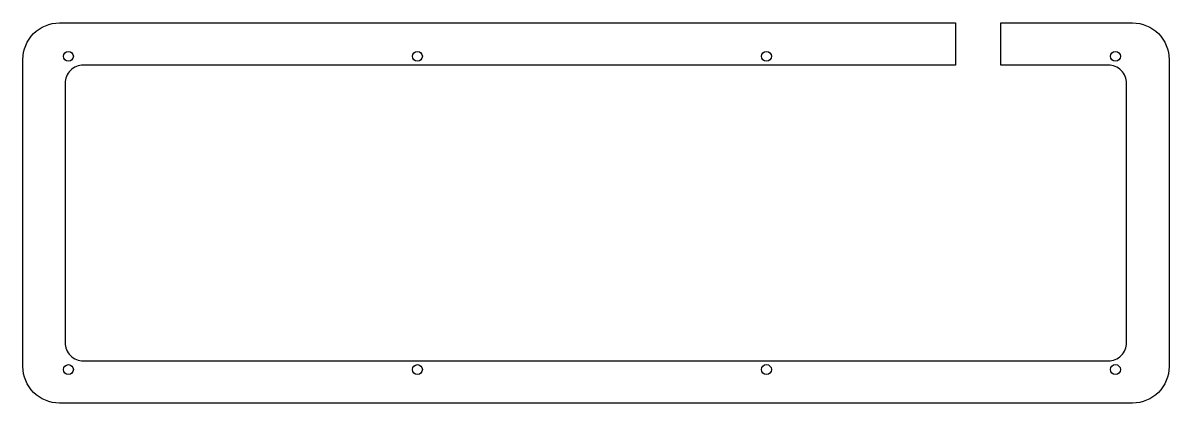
# Model space of a CAD drawing. Header units: millimetres. Extents: x -15 to 363, y -110 to 15.
import ezdxf

# ---------------------------------------------------------------- set-up
doc = ezdxf.new("R2010")
doc.units = ezdxf.units.MM
doc.layers.get('0').update_dxf_attribs({"linetype": 'CONTINUOUS'})

msp = doc.modelspace()

# ---------------------------------------------------------------- linework, layer by layer
msp.add_lwpolyline([(307.24, 1.1), (307.24, 15), (350.66, 15, -0.414214), (362.66, 3), (362.66, -98.25, -0.414214), (350.66, -110.25), (-3, -110.25, -0.414214), (-15, -98.25), (-15, 3, -0.414214), (-3, 15), (292.24, 15), (292.24, 1.1), (4.9, 1.1, 0.414214), (-1.1, -4.9), (-1.1, -90.35, 0.414214), (4.9, -96.35), (342.64, -96.35, 0.414214), (348.64, -90.35), (348.64, -4.9, 0.414214), (342.64, 1.1)], format="xyb", close=True)
for centre, radius in [((0, 4), 1.62), ((115, 4), 1.62), ((230, 4), 1.63), ((345, 4), 1.63), ((0, -99.2), 1.62), ((115, -99.2), 1.62), ((230, -99.2), 1.63), ((345, -99.2), 1.63)]:
    msp.add_circle(centre, radius)

doc.saveas('drawing.dxf')
